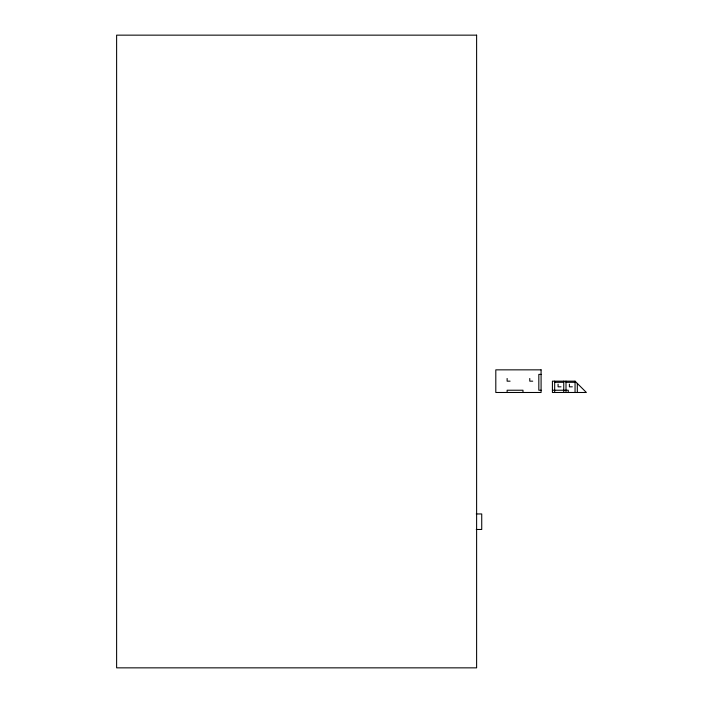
<?xml version="1.0" encoding="UTF-8"?>
<svg xmlns="http://www.w3.org/2000/svg" width="703" height="703" viewBox="0 0 703 703"><rect width="100%" height="100%" fill="white"/><g stroke="black" fill="none" stroke-linecap="round" stroke-linejoin="round"><path stroke-width="1.05" d="M541.09 374.374L538.823 374.374L538.823 390.227L541.09 390.227M510.079 381.167L507.127 381.167L507.127 378.469M532.725 381.167L529.772 381.167L529.772 378.469M575.054 381.167L552.417 381.167L552.417 392.485L586.381 392.485L575.054 381.167L575.054 392.485M554.676 382.3L563.736 382.3M566.003 382.3L575.054 382.3M561.029 386.826L558.077 386.826L558.077 384.137M572.347 386.826L569.395 386.826L569.395 384.137M552.417 390.227L568.261 390.227L568.261 392.485M476.247 513.955L481.731 513.955L481.731 529.473L476.247 529.473M577.321 383.434L577.321 392.485M566.003 381.167L566.003 392.485M563.736 381.167L563.736 392.485M554.676 381.167L554.676 392.485M522.979 392.485L522.979 390.227L507.127 390.227L507.127 392.485M476.616 35.15L116.619 35.15L116.619 667.85L476.616 667.85L476.616 35.15M541.09 369.848L495.808 369.848L495.808 392.485L541.09 392.485L541.09 369.848"/></g></svg>
